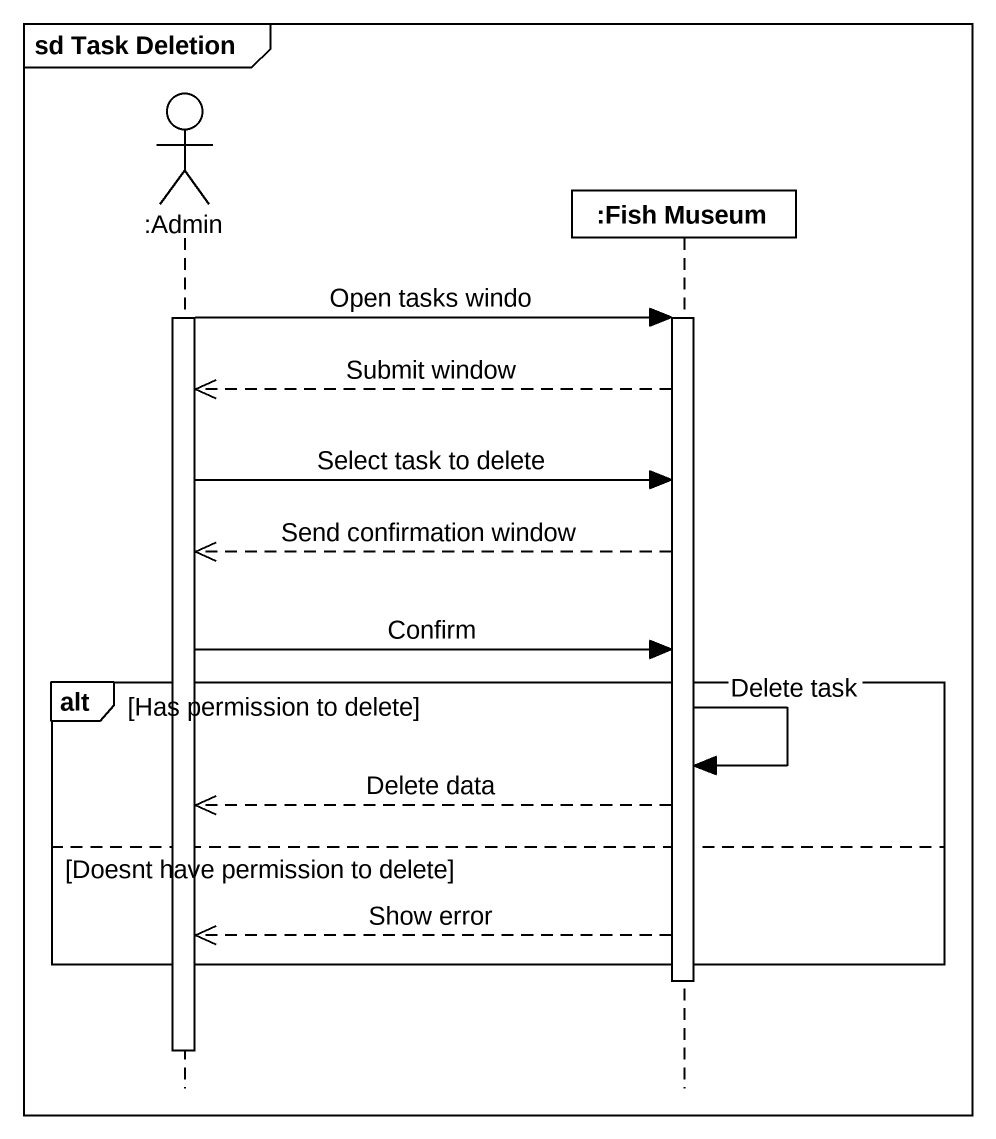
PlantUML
@startuml
mainframe sd Task Deletion
hide footbox
actor ":Admin" as Admin
participant ":Fish Museum" as Fish_Museum

activate Admin
Admin -> Fish_Museum : Open tasks windo
activate Fish_Museum
Fish_Museum -->> Admin : Submit window
Admin -> Fish_Museum : Select task to delete
Fish_Museum -->> Admin : Send confirmation window
Admin -> Fish_Museum : Confirm
alt Has permission to delete
  Fish_Museum -> Fish_Museum : Delete task
  Fish_Museum -->> Admin : Delete data
else Doesnt have permission to delete
  Fish_Museum -->> Admin : Show error
end
deactivate Fish_Museum
deactivate Admin
@enduml
